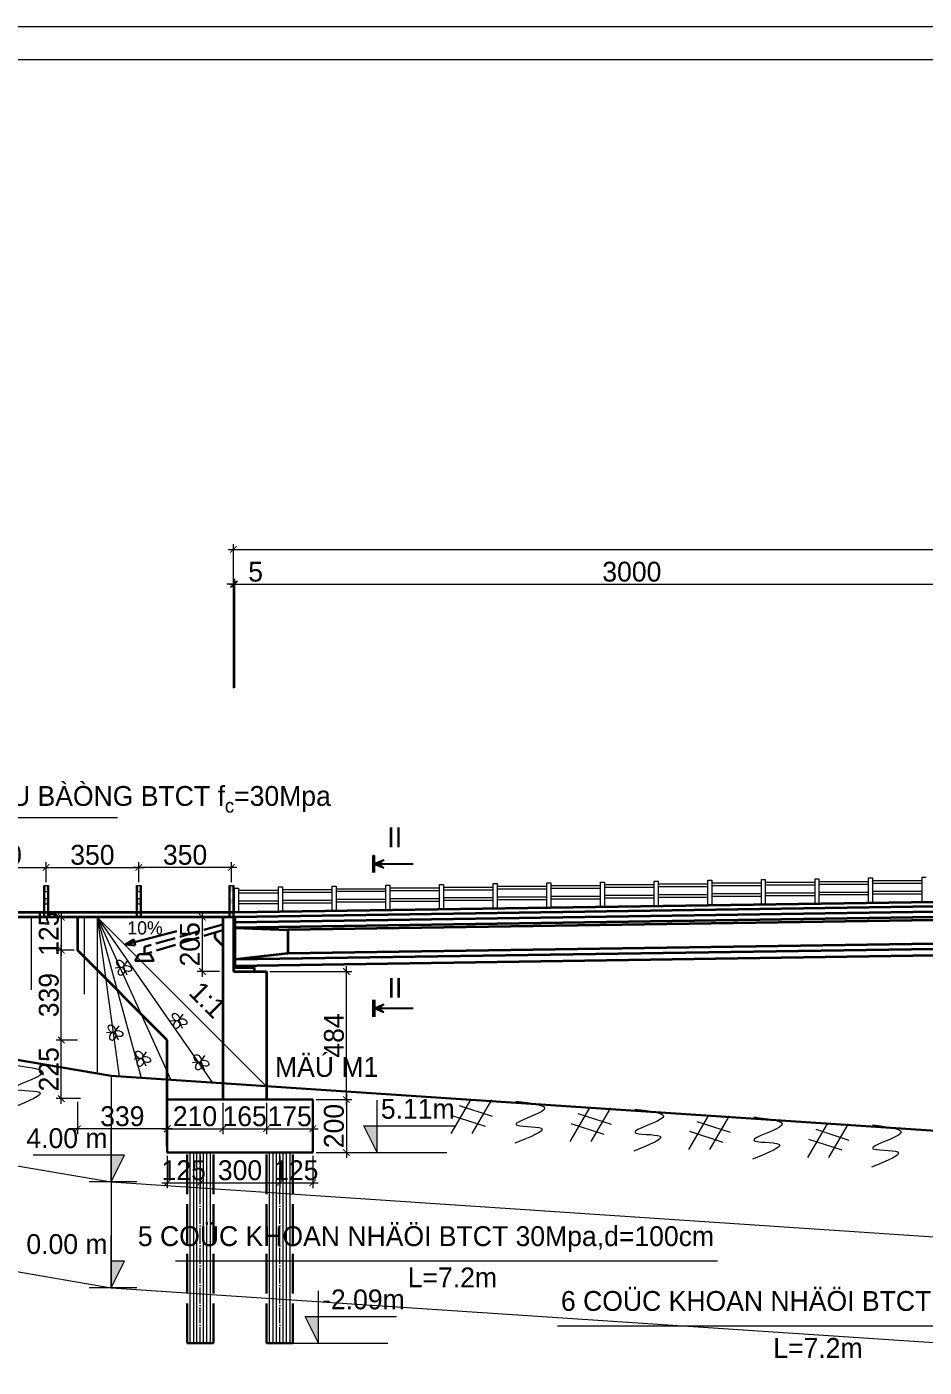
# Model space of a CAD drawing. Header units: millimetres. Extents: x -354608 to 492029, y -885357 to -234285.
# Drawn here: x -295022 to -261127, y -625962 to -575328 of the extents above; entities that cross this region are included whole.
import ezdxf

# ---------------------------------------------------------------- set-up
doc = ezdxf.new("R2010")
doc.units = ezdxf.units.MM
doc.header["$LTSCALE"] = 0.25
doc.header["$MEASUREMENT"] = 0
doc.header["$PDMODE"] = 34
doc.linetypes.add('ACAD_ISO02W100', pattern=[15, 12, -3])
doc.linetypes.add('ACAD_ISO04W100', pattern=[30, 24, -3, 0, -3])
doc.layers.get('0').update_dxf_attribs({"lineweight": 30})
for name, color, linetype, lineweight in [('!coban', 142, 'Continuous', 30), ('!hatch', 7, 'Continuous', 9), ('!manh', 21, 'Continuous', 20), ('!text', 130, 'Continuous', 20), ('1', 7, 'Continuous', 30), ('2', 253, 'Continuous', 15), ('dam', 1, 'Continuous', 35), ('duong 1', 1, 'Continuous', 30), ('duong 3', 3, 'Continuous', 30), ('duongtam', 3, 'ACAD_ISO04W100', 18), ('dut', 2, 'ACAD_ISO02W100', 30), ('kichthuoc', 3, 'Continuous', 20), ('text', 2, 'Continuous', 25)]:
    doc.layers.add(name, color=color, linetype=linetype, lineweight=lineweight)
doc.styles.add('K-THUOC', font='11_3664_VSWICONN.TTF')
doc.styles.get("Standard").update_dxf_attribs({"font": 'VNswitzerlandcondlight.TTF'})
doc.dimstyles.new('CHUAN TL 250', dxfattribs={"dimscale": 250, "dimtxt": 3, "dimasz": 1, "dimexe": 0.8, "dimexo": 0.5, "dimgap": 0.35, "dimtad": 1, "dimdec": 0, "dimlfac": 0.1, "dimzin": 0, "dimdsep": 46, "dimtxsty": 'K-THUOC', "dimblk": 'ARCHTICK', "dimcen": 1, "dimdle": 0.8, "dimclrd": 7, "dimclre": 7, "dimclrt": 256, "dimadec": 0, "dimazin": 0, "dimtfac": 1, "dimtdec": 0, "dimtmove": 0, "dimatfit": 3, "dimfxl": 0, "dimfrac": 2, "dimtolj": 1, "dimtzin": 0, "dimlwd": 15, "dimlwe": 15, "dimarcsym": 0})

# ---------------------------------------------------------------- blocks, each defined once
blk = doc.blocks.new('_ArchTick')
at = {"color": 0, "linetype": 'ByBlock', "const_width": 0.15}
blk.add_lwpolyline([(-0.5, -0.5), (0.5, 0.5)], dxfattribs=at)
blk = doc.blocks.new('*D236')
at = {"layer": '2', "color": 7, "lineweight": 15}
for p, q in [((-282949, -615652), (-282949, -618052)), ((-284094, -615852), (-282749, -615852)), ((-284094, -617852), (-282749, -617852))]:
    blk.add_line(p, q, dxfattribs=at)
at = {"layer": 'Defpoints', "color": 0}
for p in [(-284219, -615852), (-284219, -617852), (-282949, -617852)]:
    blk.add_point(p, dxfattribs=at)
at = {"layer": '2', "color": 7, "lineweight": 15, "xscale": 250, "yscale": 250, "zscale": 250}
for p, rotation in [((-282949, -615852), 90), ((-282949, -617852), 270)]:
    blk.add_blockref('_ArchTick', p, dxfattribs=dict(at, rotation=rotation))
at = {"layer": '2', "insert": (-283419, -616852), "char_height": 750, "attachment_point": 5, "rotation": 90, "style": 'K-THUOC'}
blk.add_mtext('\\A1;200', dxfattribs=at)
blk = doc.blocks.new('*D238')
at = {"layer": '2', "color": 7, "lineweight": 15}
for p, q in [((-289719, -617977), (-289719, -619196)), ((-288469, -617977), (-288469, -619196)), ((-289919, -618996), (-288269, -618996))]:
    blk.add_line(p, q, dxfattribs=at)
at = {"layer": 'Defpoints', "color": 0}
for p in [(-289719, -617852), (-288469, -617852), (-288469, -618996)]:
    blk.add_point(p, dxfattribs=at)
at = {"layer": '2', "color": 7, "lineweight": 15, "xscale": 250, "yscale": 250, "zscale": 250, "rotation": 180}
blk.add_blockref('_ArchTick', (-289719, -618996), dxfattribs=at)
at = {"layer": '2', "color": 7, "lineweight": 15, "xscale": 250, "yscale": 250, "zscale": 250}
blk.add_blockref('_ArchTick', (-288469, -618996), dxfattribs=at)
at = {"layer": '2', "insert": (-289094, -618527), "char_height": 750, "attachment_point": 5, "style": 'K-THUOC'}
blk.add_mtext('\\A1;125', dxfattribs=at)
blk = doc.blocks.new('*D239')
at = {"layer": '2', "color": 7, "lineweight": 15}
for p, q in [((-288469, -617977), (-288469, -619196)), ((-285469, -617977), (-285469, -619196)), ((-288669, -618996), (-285269, -618996))]:
    blk.add_line(p, q, dxfattribs=at)
at = {"layer": 'Defpoints', "color": 0}
for p in [(-288469, -617852), (-285469, -617852), (-285469, -618996)]:
    blk.add_point(p, dxfattribs=at)
at = {"layer": '2', "color": 7, "lineweight": 15, "xscale": 250, "yscale": 250, "zscale": 250, "rotation": 180}
blk.add_blockref('_ArchTick', (-288469, -618996), dxfattribs=at)
at = {"layer": '2', "color": 7, "lineweight": 15, "xscale": 250, "yscale": 250, "zscale": 250}
blk.add_blockref('_ArchTick', (-285469, -618996), dxfattribs=at)
at = {"layer": '2', "insert": (-286969, -618526), "char_height": 750, "attachment_point": 5, "style": 'K-THUOC'}
blk.add_mtext('\\A1;300', dxfattribs=at)
blk = doc.blocks.new('*D237')
at = {"layer": '2', "color": 7, "lineweight": 15}
for p, q in [((-285469, -617977), (-285469, -619196)), ((-284219, -617977), (-284219, -619196)), ((-285669, -618996), (-284019, -618996))]:
    blk.add_line(p, q, dxfattribs=at)
at = {"layer": 'Defpoints', "color": 0}
for p in [(-285469, -617852), (-284219, -617852), (-284219, -618996)]:
    blk.add_point(p, dxfattribs=at)
at = {"layer": '2', "color": 7, "lineweight": 15, "xscale": 250, "yscale": 250, "zscale": 250, "rotation": 180}
blk.add_blockref('_ArchTick', (-285469, -618996), dxfattribs=at)
at = {"layer": '2', "color": 7, "lineweight": 15, "xscale": 250, "yscale": 250, "zscale": 250}
blk.add_blockref('_ArchTick', (-284219, -618996), dxfattribs=at)
at = {"layer": '2', "insert": (-284844, -618527), "char_height": 750, "attachment_point": 5, "style": 'K-THUOC'}
blk.add_mtext('\\A1;125', dxfattribs=at)
blk = doc.blocks.new('*D240')
at = {"layer": '2', "color": 7, "lineweight": 15}
for p, q in [((-285969, -615977), (-285969, -617156)), ((-284219, -615977), (-284219, -617156)), ((-286169, -616956), (-284019, -616956))]:
    blk.add_line(p, q, dxfattribs=at)
at = {"layer": 'Defpoints', "color": 0}
for p in [(-285969, -615852), (-284219, -615852), (-284219, -616956)]:
    blk.add_point(p, dxfattribs=at)
at = {"layer": '2', "color": 7, "lineweight": 15, "xscale": 250, "yscale": 250, "zscale": 250, "rotation": 180}
blk.add_blockref('_ArchTick', (-285969, -616956), dxfattribs=at)
at = {"layer": '2', "color": 7, "lineweight": 15, "xscale": 250, "yscale": 250, "zscale": 250}
blk.add_blockref('_ArchTick', (-284219, -616956), dxfattribs=at)
at = {"layer": '2', "insert": (-285094, -616487), "char_height": 750, "attachment_point": 5, "style": 'K-THUOC'}
blk.add_mtext('\\A1;175', dxfattribs=at)
blk = doc.blocks.new('*D241')
at = {"layer": '2', "color": 7, "lineweight": 15}
for p, q in [((-289719, -615977), (-289719, -617156)), ((-287619, -615977), (-287619, -617156)), ((-289919, -616956), (-287419, -616956))]:
    blk.add_line(p, q, dxfattribs=at)
at = {"layer": 'Defpoints', "color": 0}
for p in [(-289719, -615852), (-287619, -615852), (-287619, -616956)]:
    blk.add_point(p, dxfattribs=at)
at = {"layer": '2', "color": 7, "lineweight": 15, "xscale": 250, "yscale": 250, "zscale": 250, "rotation": 180}
blk.add_blockref('_ArchTick', (-289719, -616956), dxfattribs=at)
at = {"layer": '2', "color": 7, "lineweight": 15, "xscale": 250, "yscale": 250, "zscale": 250}
blk.add_blockref('_ArchTick', (-287619, -616956), dxfattribs=at)
at = {"layer": '2', "insert": (-288669, -616486), "char_height": 750, "attachment_point": 5, "style": 'K-THUOC'}
blk.add_mtext('\\A1;210', dxfattribs=at)
blk = doc.blocks.new('*D242')
at = {"layer": '2', "color": 7, "lineweight": 15}
for p, q in [((-287619, -615977), (-287619, -617156)), ((-285969, -615977), (-285969, -617156)), ((-287819, -616956), (-285769, -616956))]:
    blk.add_line(p, q, dxfattribs=at)
at = {"layer": 'Defpoints', "color": 0}
for p in [(-287619, -615852), (-285969, -615852), (-285969, -616956)]:
    blk.add_point(p, dxfattribs=at)
at = {"layer": '2', "color": 7, "lineweight": 15, "xscale": 250, "yscale": 250, "zscale": 250, "rotation": 180}
blk.add_blockref('_ArchTick', (-287619, -616956), dxfattribs=at)
at = {"layer": '2', "color": 7, "lineweight": 15, "xscale": 250, "yscale": 250, "zscale": 250}
blk.add_blockref('_ArchTick', (-285969, -616956), dxfattribs=at)
at = {"layer": '2', "insert": (-286794, -616486), "char_height": 750, "attachment_point": 5, "style": 'K-THUOC'}
blk.add_mtext('\\A1;165', dxfattribs=at)
blk = doc.blocks.new('*D300')
at = {"layer": '!hatch', "color": 7, "lineweight": 15}
for p, q in [((-297994, -607081), (-294094, -607081)), ((-297794, -607637), (-297794, -606881)), ((-294294, -607637), (-294294, -606881))]:
    blk.add_line(p, q, dxfattribs=at)
at = {"layer": 'Defpoints', "color": 0}
for p in [(-294294, -607081), (-297794, -607762), (-294294, -607762)]:
    blk.add_point(p, dxfattribs=at)
at = {"layer": '!hatch', "color": 7, "lineweight": 15, "xscale": 250, "yscale": 250, "zscale": 250, "rotation": 180}
blk.add_blockref('_ArchTick', (-297794, -607081), dxfattribs=at)
at = {"layer": '!hatch', "color": 7, "lineweight": 15, "xscale": 250, "yscale": 250, "zscale": 250}
blk.add_blockref('_ArchTick', (-294294, -607081), dxfattribs=at)
at = {"layer": '!hatch', "insert": (-296044, -606611), "char_height": 750, "attachment_point": 5, "style": 'K-THUOC'}
blk.add_mtext('\\A1;350', dxfattribs=at)
blk = doc.blocks.new('*D301')
at = {"layer": '!hatch', "color": 7, "lineweight": 15}
for p, q in [((-294494, -607081), (-290594, -607081)), ((-294294, -607637), (-294294, -606881)), ((-290794, -607637), (-290794, -606881))]:
    blk.add_line(p, q, dxfattribs=at)
at = {"layer": 'Defpoints', "color": 0}
for p in [(-290794, -607081), (-294294, -607762), (-290794, -607762)]:
    blk.add_point(p, dxfattribs=at)
at = {"layer": '!hatch', "color": 7, "lineweight": 15, "xscale": 250, "yscale": 250, "zscale": 250, "rotation": 180}
blk.add_blockref('_ArchTick', (-294294, -607081), dxfattribs=at)
at = {"layer": '!hatch', "color": 7, "lineweight": 15, "xscale": 250, "yscale": 250, "zscale": 250}
blk.add_blockref('_ArchTick', (-290794, -607081), dxfattribs=at)
at = {"layer": '!hatch', "insert": (-292544, -606611), "char_height": 750, "attachment_point": 5, "style": 'K-THUOC'}
blk.add_mtext('\\A1;350', dxfattribs=at)
blk = doc.blocks.new('*D296')
at = {"layer": '!hatch', "color": 7, "lineweight": 15}
for p, q in [((-287094, -607081), (-290994, -607081)), ((-290794, -607637), (-290794, -606881)), ((-287294, -607637), (-287294, -606881))]:
    blk.add_line(p, q, dxfattribs=at)
at = {"layer": 'Defpoints', "color": 0}
for p in [(-290794, -607081), (-290794, -607762), (-287294, -607762)]:
    blk.add_point(p, dxfattribs=at)
at = {"layer": '!hatch', "color": 7, "lineweight": 15, "xscale": 250, "yscale": 250, "zscale": 250, "rotation": 180}
blk.add_blockref('_ArchTick', (-290794, -607081), dxfattribs=at)
at = {"layer": '!hatch', "color": 7, "lineweight": 15, "xscale": 250, "yscale": 250, "zscale": 250}
blk.add_blockref('_ArchTick', (-287294, -607081), dxfattribs=at)
at = {"layer": '!hatch', "insert": (-289044, -606611), "char_height": 750, "attachment_point": 5, "style": 'K-THUOC'}
blk.add_mtext('\\A1;350', dxfattribs=at)
blk = doc.blocks.new('*D416')
at = {"layer": '2', "color": 7, "lineweight": 15}
for p, q in [((-285844, -611012), (-282749, -611012)), ((-282949, -616052), (-282949, -610812)), ((-284094, -615852), (-282749, -615852))]:
    blk.add_line(p, q, dxfattribs=at)
at = {"layer": 'Defpoints', "color": 0}
for p in [(-285969, -611012), (-282949, -611012), (-284219, -615852)]:
    blk.add_point(p, dxfattribs=at)
at = {"layer": '2', "color": 7, "lineweight": 15, "xscale": 250, "yscale": 250, "zscale": 250}
for p, rotation in [((-282949, -611012), 90), ((-282949, -615852), 270)]:
    blk.add_blockref('_ArchTick', p, dxfattribs=dict(at, rotation=rotation))
at = {"layer": '2', "insert": (-283419, -613432), "char_height": 750, "attachment_point": 5, "rotation": 90, "style": 'K-THUOC'}
blk.add_mtext('\\A1;484', dxfattribs=at)
blk = doc.blocks.new('*D471')
at = {"layer": '2', "color": 7, "lineweight": 15}
for p, q in [((-287219, -596385), (-287469, -596385)), ((-287219, -600315), (-287219, -596185)), ((-287219, -596385), (-287169, -596385)), ((-287169, -600296), (-287169, -596185)), ((-287169, -596385), (-286090, -596385))]:
    blk.add_line(p, q, dxfattribs=at)
at = {"layer": 'Defpoints', "color": 0}
for p in [(-287169, -596385), (-287219, -600440), (-287169, -600421)]:
    blk.add_point(p, dxfattribs=at)
at = {"layer": '2', "color": 7, "lineweight": 15, "xscale": 250, "yscale": 250, "zscale": 250}
blk.add_blockref('_ArchTick', (-287219, -596385), dxfattribs=at)
at = {"layer": '2', "color": 7, "lineweight": 15, "xscale": 250, "yscale": 250, "zscale": 250, "rotation": 180}
blk.add_blockref('_ArchTick', (-287169, -596385), dxfattribs=at)
at = {"layer": '2', "insert": (-286379, -595915), "char_height": 750, "attachment_point": 5, "style": 'K-THUOC'}
blk.add_mtext('\\A1;5', dxfattribs=at)
blk = doc.blocks.new('*D472')
at = {"layer": '2', "color": 7, "lineweight": 15}
for p, q in [((-287369, -596385), (-256969, -596385)), ((-287169, -600296), (-287169, -596185)), ((-257169, -599941), (-257169, -596185))]:
    blk.add_line(p, q, dxfattribs=at)
at = {"layer": 'Defpoints', "color": 0}
for p in [(-257169, -596385), (-287169, -600421), (-257169, -600066)]:
    blk.add_point(p, dxfattribs=at)
at = {"layer": '2', "color": 7, "lineweight": 15, "xscale": 250, "yscale": 250, "zscale": 250, "rotation": 180}
blk.add_blockref('_ArchTick', (-287169, -596385), dxfattribs=at)
at = {"layer": '2', "color": 7, "lineweight": 15, "xscale": 250, "yscale": 250, "zscale": 250}
blk.add_blockref('_ArchTick', (-257169, -596385), dxfattribs=at)
at = {"layer": '2', "insert": (-272169, -595915), "char_height": 750, "attachment_point": 5, "style": 'K-THUOC'}
blk.add_mtext('\\A1;3000', dxfattribs=at)
blk = doc.blocks.new('*D478')
at = {"layer": '2', "color": 7, "lineweight": 15}
for p, q in [((-287219, -596614), (-287219, -594868)), ((-76819, -597033), (-76819, -594868)), ((-287419, -595068), (-76619, -595068))]:
    blk.add_line(p, q, dxfattribs=at)
at = {"layer": 'Defpoints', "color": 0}
for p in [(-76819, -595068), (-287219, -596739), (-76819, -597158)]:
    blk.add_point(p, dxfattribs=at)
at = {"layer": '2', "color": 7, "lineweight": 15, "xscale": 250, "yscale": 250, "zscale": 250, "rotation": 180}
blk.add_blockref('_ArchTick', (-287219, -595068), dxfattribs=at)
at = {"layer": '2', "color": 7, "lineweight": 15, "xscale": 250, "yscale": 250, "zscale": 250}
blk.add_blockref('_ArchTick', (-76819, -595068), dxfattribs=at)
at = {"layer": '2', "insert": (-182019, -594597), "char_height": 750, "attachment_point": 5, "style": 'K-THUOC'}
blk.add_mtext('\\A1;21040', dxfattribs=at)
blk = doc.blocks.new('*D730')
at = {"layer": '!hatch', "color": 7, "lineweight": 15}
for p, q in [((-293234, -608962), (-293919, -608962)), ((-293719, -608762), (-293719, -610412)), ((-293234, -610212), (-293919, -610212))]:
    blk.add_line(p, q, dxfattribs=at)
at = {"layer": 'Defpoints', "color": 0}
for p in [(-293109, -608962), (-293719, -610212), (-293109, -610212)]:
    blk.add_point(p, dxfattribs=at)
at = {"layer": '!hatch', "color": 7, "lineweight": 15, "xscale": 250, "yscale": 250, "zscale": 250}
for p, rotation in [((-293719, -608962), 90), ((-293719, -610212), 270)]:
    blk.add_blockref('_ArchTick', p, dxfattribs=dict(at, rotation=rotation))
at = {"layer": '!hatch', "insert": (-294189, -609587), "char_height": 750, "attachment_point": 5, "rotation": 90, "style": 'K-THUOC'}
blk.add_mtext('\\A1;125', dxfattribs=at)
blk = doc.blocks.new('*D731')
at = {"layer": '!hatch', "color": 7, "lineweight": 15}
for p, q in [((-293719, -613802), (-293719, -610012)), ((-293234, -610212), (-293919, -610212)), ((-293113, -613602), (-293919, -613602))]:
    blk.add_line(p, q, dxfattribs=at)
at = {"layer": 'Defpoints', "color": 0}
for p in [(-293719, -610212), (-293109, -610212), (-292988, -613602)]:
    blk.add_point(p, dxfattribs=at)
at = {"layer": '!hatch', "color": 7, "lineweight": 15, "xscale": 250, "yscale": 250, "zscale": 250}
for p, rotation in [((-293719, -610212), 90), ((-293719, -613602), 270)]:
    blk.add_blockref('_ArchTick', p, dxfattribs=dict(at, rotation=rotation))
at = {"layer": '!hatch', "insert": (-294189, -611907), "char_height": 750, "attachment_point": 5, "rotation": 90, "style": 'K-THUOC'}
blk.add_mtext('\\A1;339', dxfattribs=at)
blk = doc.blocks.new('*D732')
at = {"layer": '!hatch', "color": 7, "lineweight": 15}
for p, q in [((-293113, -613602), (-293919, -613602)), ((-293719, -616018), (-293719, -613402)), ((-292995, -615818), (-293919, -615818))]:
    blk.add_line(p, q, dxfattribs=at)
at = {"layer": 'Defpoints', "color": 0}
for p in [(-293719, -613602), (-292988, -613602), (-292870, -615818)]:
    blk.add_point(p, dxfattribs=at)
at = {"layer": '!hatch', "color": 7, "lineweight": 15, "xscale": 250, "yscale": 250, "zscale": 250}
for p, rotation in [((-293719, -613602), 90), ((-293719, -615818), 270)]:
    blk.add_blockref('_ArchTick', p, dxfattribs=dict(at, rotation=rotation))
at = {"layer": '!hatch', "insert": (-294189, -614710), "char_height": 750, "attachment_point": 5, "rotation": 90, "style": 'K-THUOC'}
blk.add_mtext('\\A1;225', dxfattribs=at)
blk = doc.blocks.new('*D733')
at = {"layer": '!hatch', "color": 7, "lineweight": 15}
for p, q in [((-289719, -613727), (-289719, -617156)), ((-293109, -615943), (-293109, -617156)), ((-289519, -616956), (-293309, -616956))]:
    blk.add_line(p, q, dxfattribs=at)
at = {"layer": 'Defpoints', "color": 0}
for p in [(-289719, -613602), (-293109, -615818), (-293109, -616956)]:
    blk.add_point(p, dxfattribs=at)
at = {"layer": '!hatch', "color": 7, "lineweight": 15, "xscale": 250, "yscale": 250, "zscale": 250, "rotation": 180}
blk.add_blockref('_ArchTick', (-293109, -616956), dxfattribs=at)
at = {"layer": '!hatch', "color": 7, "lineweight": 15, "xscale": 250, "yscale": 250, "zscale": 250}
blk.add_blockref('_ArchTick', (-289719, -616956), dxfattribs=at)
at = {"layer": '!hatch', "insert": (-291414, -616486), "char_height": 750, "attachment_point": 5, "style": 'K-THUOC'}
blk.add_mtext('\\A1;339', dxfattribs=at)
blk = doc.blocks.new('dattn')
at = {"layer": 'duong 3', "lineweight": 13}
for p, q in [((0, 0), (-745, -1272)), ((793, 0), (48, -1272)), ((-434, -212), (820, -618)), ((-705, -585), (549, -991))]:
    blk.add_line(p, q, dxfattribs=at)
blk.add_spline([(1715, -44), (2779, -359), (1715, -930), (2661, -1067), (1675, -1638)], degree=3, dxfattribs=at)
blk = doc.blocks.new('*D768')
at = {"layer": '2', "color": 7, "lineweight": 15}
for p, q in [((-287744, -608962), (-288588, -608962)), ((-288388, -611212), (-288388, -608762)), ((-287744, -611012), (-288588, -611012))]:
    blk.add_line(p, q, dxfattribs=at)
at = {"layer": 'Defpoints', "color": 0}
for p in [(-288388, -608962), (-287619, -608962), (-287619, -611012)]:
    blk.add_point(p, dxfattribs=at)
at = {"layer": '2', "color": 7, "lineweight": 15, "xscale": 250, "yscale": 250, "zscale": 250}
for p, rotation in [((-288388, -608962), 90), ((-288388, -611012), 270)]:
    blk.add_blockref('_ArchTick', p, dxfattribs=dict(at, rotation=rotation))
at = {"layer": '2', "insert": (-288859, -609987), "char_height": 750, "attachment_point": 5, "rotation": 90, "style": 'K-THUOC'}
blk.add_mtext('\\A1;205', dxfattribs=at)

msp = doc.modelspace()

# ---------------------------------------------------------------- hatches: boundary and pattern name
at = {"layer": '!hatch'}
h = msp.add_hatch(color=256, dxfattribs=at)
h.paths.add_polyline_path([(-294218.6, -607761.7), (-294368.6, -607761.7), (-294368.6, -607993.5), (-294218.6, -607993.5)])
h.paths.add_polyline_path([(-294218.6, -608261.8), (-294368.6, -608261.8), (-294368.6, -608452), (-294218.6, -608452)])
h = msp.add_hatch(color=256, dxfattribs=at)
h.paths.add_polyline_path([(-290718.6, -607761.7), (-290868.6, -607761.7), (-290868.6, -607993.5), (-290718.6, -607993.5)])
h.paths.add_polyline_path([(-290718.6, -608261.8), (-290868.6, -608261.8), (-290868.6, -608452), (-290718.6, -608452)])
h = msp.add_hatch(color=256, dxfattribs=at)
h.paths.add_polyline_path([(-287218.6, -607761.7), (-287368.6, -607761.7), (-287368.6, -607993.5), (-287218.6, -607993.5)])
h.paths.add_polyline_path([(-287218.6, -608261.8), (-287368.6, -608261.8), (-287368.6, -608452), (-287218.6, -608452)])
at = {"layer": 'kichthuoc', "lineweight": 13}
for points in [[(-281790, -616845), (-282291.7, -616845), (-281790, -617852.5)], [(-291830.6, -617954.2), (-291328.9, -617954.2), (-291830.6, -618961.7)], [(-291830.6, -621954.2), (-291328.9, -621954.2), (-291830.6, -622961.7)], [(-284009.5, -624045), (-284511.3, -624045), (-284009.5, -625052.5)]]:
    msp.add_hatch(color=256, dxfattribs=at).paths.add_polyline_path(points)
at = {"layer": 'text', "lineweight": 13}
for points in [[(-281897.5, -606627.2), (-281945.6, -606627.2), (-281945.6, -607268.8), (-281897.5, -607268.8)], [(-281894.8, -612081.6), (-281942.9, -612081.6), (-281942.9, -612723.3), (-281894.8, -612723.3)]]:
    msp.add_hatch(color=256, dxfattribs=at).paths.add_polyline_path(points)
h = msp.add_hatch(color=256, dxfattribs=at)
h.paths.add_polyline_path([(-281738.4, -606948), (-281536.1, -606799.7), (-281897.5, -606948)])
h.paths.add_polyline_path([(-281536.1, -607096.3), (-281738.4, -606948), (-281897.5, -606948)])
h = msp.add_hatch(color=256, dxfattribs=at)
h.paths.add_polyline_path([(-281735.7, -612402.5), (-281533.4, -612254.1), (-281894.8, -612402.5)])
h.paths.add_polyline_path([(-281533.4, -612550.8), (-281735.7, -612402.5), (-281894.8, -612402.5)])

# ---------------------------------------------------------------- linework, layer by layer
at = {"layer": '!coban'}
for p, q in [((-289354.2, -609493.6), (-291300.3, -609999.1)), ((-291300.3, -609999.1), (-290983.4, -609809)), ((-291300.3, -609999.1), (-290932.1, -610030.2)), ((-290983.4, -609809), (-290932.1, -610030.2))]:
    msp.add_line(p, q, dxfattribs=at)
at = {"layer": '!manh'}
for p, q in [((-306702.9, -605198.2), (-291601.5, -605198.2)), ((-268932.6, -621953.6), (-289402.4, -621953.6)), ((-274977.5, -624401.8), (-254507.7, -624401.8))]:
    msp.add_line(p, q, dxfattribs=at)
at = {"layer": '!text', "color": 2}
msp.add_line((-285968.6, -615352.5), (-292359.4, -608961.7), dxfattribs=at)
at = {"layer": '!text'}
for p, q in [((-326830.6, -612961.7), (-291830.6, -618961.7)), ((-291830.6, -614961.7), (-291830.6, -618961.7)), ((-326830.6, -616961.7), (-291830.6, -622961.7)), ((-291830.6, -618961.7), (-246830.6, -621961.7)), ((-291830.6, -618961.7), (-291830.6, -622961.7)), ((-291830.6, -622961.7), (-246830.6, -625961.7))]:
    msp.add_line(p, q, dxfattribs=at)
at = {"layer": '1'}
for p, q in [((-294368.6, -607761.7), (-294368.6, -608961.7)), ((-294218.6, -608961.7), (-294218.6, -607761.7)), ((-290868.6, -607761.7), (-290868.6, -608961.7)), ((-290868.6, -607761.7), (-290868.6, -608961.7)), ((-290718.6, -608961.7), (-290718.6, -607761.7)), ((-290718.6, -608961.7), (-290718.6, -607761.7)), ((-287368.6, -607761.7), (-287368.6, -608961.7)), ((-287368.6, -607761.7), (-287368.6, -608961.7)), ((-287218.6, -608961.7), (-287218.6, -607761.7)), ((-287218.6, -608961.7), (-287218.6, -607761.7))]:
    msp.add_line(p, q, dxfattribs=at)
at = {"layer": '2', "color": 3, "lineweight": 5}
for p, q in [((78222.9, -575328.1), (-354608.2, -575328.1)), ((76972.9, -576578.1), (-348358.2, -576578.1))]:
    msp.add_line(p, q, dxfattribs=at)
at = {"layer": '2', "color": 6}
for p, q in [((-294368.6, -607761.7), (-294218.6, -607761.7)), ((-294368.6, -607993.5), (-294218.6, -607993.5)), ((-290868.6, -607761.7), (-290718.6, -607761.7)), ((-290868.6, -607993.5), (-290718.6, -607993.5)), ((-287368.6, -607761.7), (-287218.6, -607761.7)), ((-294368.6, -608261.8), (-294218.6, -608261.8)), ((-294368.6, -608452), (-294218.6, -608452)), ((-290868.6, -608261.8), (-290718.6, -608261.8)), ((-290868.6, -608452), (-290718.6, -608452))]:
    msp.add_line(p, q, dxfattribs=at)
at = {"layer": '2'}
for p, q in [((-294849, -611703), (-294849, -608961.7)), ((-292859.4, -608961.7), (-292859.4, -611873.5)), ((-292359.4, -608961.7), (-289579.5, -615111.8)), ((-292359.4, -608961.7), (-291529.1, -614981.8)), ((-292359.4, -608961.7), (-290706, -615036.7)), ((-292359.4, -608961.7), (-288013.3, -615216.2)), ((-292359.4, -608961.7), (-292359.4, -614871)), ((-291384.7, -610853.1), (-291215.3, -610614.3)), ((-291384.7, -610853.1), (-291688.9, -610884)), ((-291384.7, -610853.1), (-291248.2, -611141.1)), ((-289287.3, -612863.5), (-289117.8, -612624.7)), ((-291707.5, -613306.1), (-291538, -613067.3)), ((-289287.3, -612863.5), (-289591.5, -612894.4)), ((-289287.3, -612863.5), (-289150.8, -613151.5)), ((-291707.5, -613306.1), (-292011.7, -613337)), ((-291707.5, -613306.1), (-291571, -613594.1)), ((-290667.5, -614292.6), (-290498, -614053.7)), ((-290667.5, -614292.6), (-290971.7, -614323.4)), ((-290667.5, -614292.6), (-290531, -614580.6)), ((-288461, -614429.5), (-288765.2, -614460.3)), ((-288461, -614429.5), (-288291.5, -614190.6)), ((-288461, -614429.5), (-288324.5, -614717.5))]:
    msp.add_line(p, q, dxfattribs=at)
at = {"layer": '2', "lineweight": 9}
for p, q in [((-288857.6, -625052.5), (-288857.6, -617852.5)), ((-288718.4, -625052.5), (-288718.4, -617852.5)), ((-288595.1, -625052.5), (-288595.1, -617852.5)), ((-288342.1, -625052.5), (-288342.1, -617852.5)), ((-288218.8, -625052.5), (-288218.8, -617852.5)), ((-288079.6, -625052.5), (-288079.6, -617852.5)), ((-285857.6, -625052.5), (-285857.6, -617852.5)), ((-285718.4, -625052.5), (-285718.4, -617852.5)), ((-285595.1, -625052.5), (-285595.1, -617852.5)), ((-285342.1, -625052.5), (-285342.1, -617852.5)), ((-285218.8, -625052.5), (-285218.8, -617852.5)), ((-285079.6, -625052.5), (-285079.6, -617852.5))]:
    msp.add_line(p, q, dxfattribs=at)
at = {"layer": '2'}
for centre, major_axis in [((-291489.4, -610725.4), (-104.8, 127.5)), ((-291448.7, -611005.3), (-63.7, -152.3)), ((-291226.8, -610900.7), (-156.5, 52.4)), ((-289391.9, -612735.8), (-104.8, 127.5)), ((-291812.1, -613178.4), (-104.8, 127.5)), ((-289351.2, -613015.7), (-63.7, -152.3)), ((-289129.3, -612911.1), (-156.5, 52.4)), ((-291771.5, -613458.3), (-63.7, -152.3)), ((-291549.6, -613353.8), (-156.5, 52.4)), ((-290772.1, -614164.9), (-104.8, 127.5)), ((-288565.6, -614301.8), (-104.8, 127.5)), ((-290731.5, -614444.8), (-63.7, -152.3)), ((-290509.6, -614340.2), (-156.5, 52.4)), ((-288525, -614581.7), (-63.7, -152.3)), ((-288303.1, -614477.1), (-156.5, 52.4))]:
    msp.add_ellipse(centre, major_axis=major_axis, ratio=0.6558151, start_param=-3.141592653589793, end_param=3.141592653589793, dxfattribs=at)
at = {"layer": 'dam', "ltscale": 800}
for p, q in [((-257171.2, -608340.7), (-287171.2, -608791.7)), ((-257168.6, -608510.7), (-287168.6, -608961.7)), ((-287168.6, -608791.7), (-326830.6, -608791.7)), ((-287168.6, -608961.7), (-326830.6, -608961.7)), ((-293109.4, -608961.7), (-293109.4, -610211.7)), ((-287618.6, -608961.7), (-287618.6, -615852.5)), ((-287218.6, -608961.7), (-287218.6, -611011.7)), ((-257168.6, -608710.5), (-287168.6, -609161.5)), ((-257168.6, -608910.5), (-287168.6, -609361.5)), ((-287168.6, -608961.7), (-287168.6, -610811.7)), ((-259168.6, -609050.6), (-285168.6, -609441.5)), ((-287168.6, -609361.5), (-285168.6, -609441.5)), ((-285168.6, -609441.5), (-285168.6, -610331.6)), ((-257168.6, -610110.7), (-287168.6, -610561.7)), ((-259168.6, -609940.7), (-285168.6, -610331.6)), ((-289718.6, -613602.5), (-293109.4, -610211.7)), ((-285168.6, -610331.6), (-287168.6, -610561.7)), ((-257168.6, -610360.7), (-287168.6, -610811.7)), ((-287218.6, -610861.7), (-286418.6, -610861.7)), ((-287218.6, -611011.7), (-285968.6, -611011.7)), ((-286418.6, -611011.7), (-286418.6, -610861.7)), ((-285968.6, -611011.7), (-285968.6, -615852.5)), ((-289718.6, -617607.9), (-289718.6, -613602.5))]:
    msp.add_line(p, q, dxfattribs=at)
at = {"layer": 'dam'}
for p, q in [((-287918.6, -609536.8), (-287918.6, -609748.3)), ((-287918.6, -609748.3), (-287618.6, -610048.3))]:
    msp.add_line(p, q, dxfattribs=at)
at = {"layer": 'duong 1'}
for p, q in [((-291830.6, -614961.7), (-326830.6, -608961.7)), ((-246830.6, -617961.7), (-291830.6, -614961.7))]:
    msp.add_line(p, q, dxfattribs=at)
at = {"layer": 'duong 3'}
for p, q in [((-289718.6, -615818.2), (-289718.6, -617818.2)), ((-289718.6, -615852.5), (-284218.6, -615852.5)), ((-289718.6, -615852.5), (-289718.6, -617852.5)), ((-284218.6, -615852.5), (-284218.6, -617852.5)), ((-289718.6, -617852.5), (-284218.6, -617852.5))]:
    msp.add_line(p, q, dxfattribs=at)
at = {"layer": 'duongtam', "ltscale": 100}
for p, q in [((-288468.6, -625052.5), (-288468.6, -617852.5)), ((-285468.6, -625052.5), (-285468.6, -617852.5))]:
    msp.add_line(p, q, dxfattribs=at)
at = {"layer": 'dut', "ltscale": 250}
for p, q in [((-287618.6, -609238), (-290576.7, -610083.2)), ((-287618.6, -609448.3), (-290576.7, -610364)), ((-290576.7, -610083.2), (-290576.7, -610364)), ((-290932.9, -610612.9), (-290787.7, -610364.2)), ((-290577.1, -610612.9), (-290932.9, -610612.9)), ((-290577.1, -610364.2), (-290787.7, -610364.2)), ((-290577.1, -610364.2), (-290366.6, -610364.2)), ((-290577.1, -610612.9), (-290221.4, -610612.9)), ((-290221.4, -610612.9), (-290366.6, -610364.2))]:
    msp.add_line(p, q, dxfattribs=at)
at = {"layer": 'dut', "ltscale": 500}
for p, q in [((-288968.6, -625052.5), (-288968.6, -617852.5)), ((-287968.6, -625052.5), (-287968.6, -617852.5)), ((-285968.6, -625052.5), (-285968.6, -617852.5)), ((-284968.6, -625052.5), (-284968.6, -617852.5)), ((-288968.6, -625052.5), (-287968.6, -625052.5)), ((-285968.6, -625052.5), (-284968.6, -625052.5))]:
    msp.add_line(p, q, dxfattribs=at)
at = {"layer": 'kichthuoc'}
for p, q in [((-271330, -607603), (-271180, -607603)), ((-271330, -608553.6), (-271330, -607603)), ((-271180, -607603), (-271180, -608551.3)), ((-269303.4, -607567.2), (-269153.4, -607567.2)), ((-269303.4, -608523.1), (-269303.4, -607567.2)), ((-269153.4, -607567.2), (-269153.4, -608520.8)), ((-267276.9, -607542.1), (-267126.9, -607542.1)), ((-267276.9, -608492.6), (-267276.9, -607542.1)), ((-267126.9, -607542.1), (-267126.9, -608490.4)), ((-265250.7, -607511.6), (-265100.7, -607511.6)), ((-265250.7, -608462.2), (-265250.7, -607511.6)), ((-265100.7, -607511.6), (-265100.7, -608459.9)), ((-263227.8, -607481.2), (-263077.8, -607481.2)), ((-263227.8, -608431.8), (-263227.8, -607481.2)), ((-263077.8, -607481.2), (-263077.8, -608429.5)), ((-263077.8, -607581.2), (-261201.2, -607581.2)), ((-261202, -607450.8), (-261052, -607450.8)), ((-261202, -608401.3), (-261202, -607450.8)), ((-287172.4, -607869.4), (-287022.4, -607869.4)), ((-287172.4, -608789.5), (-287172.4, -607869.4)), ((-287022.4, -607869.4), (-287022.4, -608789.5)), ((-287022.4, -607946.7), (-285515.3, -607946.7)), ((-287022.4, -608046.7), (-285515.3, -608046.7)), ((-285516.5, -607816.3), (-285366.5, -607816.3)), ((-285516.5, -608766.8), (-285516.5, -607816.3)), ((-285366.5, -607816.3), (-285366.5, -608764.6)), ((-285366.5, -607916.3), (-283489.9, -607916.3)), ((-285366.5, -608016.3), (-283489.9, -608016.3)), ((-283489.5, -607785.8), (-283339.5, -607785.8)), ((-283489.5, -608736.4), (-283489.5, -607785.8)), ((-283339.5, -607785.8), (-283339.5, -608734.1)), ((-283339.5, -607885.8), (-281462.9, -607885.8)), ((-283339.5, -607985.8), (-281462.9, -607985.8)), ((-281462.9, -607755.3), (-281312.9, -607755.3)), ((-281462.9, -608705.9), (-281462.9, -607755.3)), ((-281312.9, -607755.3), (-281312.9, -608703.6)), ((-281312.9, -607855.3), (-279436.3, -607855.3)), ((-281312.9, -607955.3), (-279436.3, -607955.3)), ((-279436.5, -607724.9), (-279286.5, -607724.9)), ((-279436.5, -608675.4), (-279436.5, -607724.9)), ((-279286.5, -607724.9), (-279286.5, -608673.2)), ((-279286.5, -607824.9), (-277409.9, -607824.9)), ((-279286.5, -607924.9), (-277409.9, -607924.9)), ((-277410, -607694.4), (-277260, -607694.4)), ((-277410, -608645), (-277410, -607694.4)), ((-277260, -607694.4), (-277260, -608642.7)), ((-277260, -607794.4), (-275383.4, -607794.4)), ((-277260, -607894.4), (-275383.4, -607894.4)), ((-275382.9, -607663.9), (-275232.9, -607663.9)), ((-275382.9, -608614.5), (-275382.9, -607663.9)), ((-275232.9, -607663.9), (-275232.9, -608612.2)), ((-275232.9, -607763.9), (-273356.2, -607763.9)), ((-275232.9, -607863.9), (-273356.2, -607863.9)), ((-273356.1, -607633.5), (-273206.1, -607633.5)), ((-273356.1, -608584), (-273356.1, -607633.5)), ((-273206.1, -607633.5), (-273206.1, -608581.8)), ((-273206.1, -607733.5), (-271329.5, -607733.5)), ((-273206.1, -607833.5), (-271329.5, -607833.5)), ((-271180, -607703), (-269303.4, -607703)), ((-271180, -607803), (-269303.4, -607803)), ((-271180, -608103), (-269303.4, -608103)), ((-269153.4, -607667.2), (-267276.7, -607667.2)), ((-269153.4, -607767.2), (-267276.7, -607767.2)), ((-269153.4, -608067.2), (-267276.7, -608067.2)), ((-267126.9, -607642.1), (-265250.3, -607642.1)), ((-267126.9, -607742.1), (-265250.3, -607742.1)), ((-267126.9, -608042.1), (-265250.3, -608042.1)), ((-265100.7, -607611.6), (-263224, -607611.6)), ((-265100.7, -607711.6), (-263224, -607711.6)), ((-265100.7, -608011.6), (-263224, -608011.6)), ((-263077.8, -607681.2), (-261201.2, -607681.2)), ((-263077.8, -607981.2), (-261201.2, -607981.2)), ((-263077.8, -608081.2), (-261201.2, -608081.2)), ((-287022.4, -608346.7), (-285515.3, -608346.7)), ((-287022.4, -608446.7), (-285515.3, -608446.7)), ((-285366.5, -608316.3), (-283489.9, -608316.3)), ((-285366.5, -608416.3), (-283489.9, -608416.3)), ((-283339.5, -608285.8), (-281462.9, -608285.8)), ((-283339.5, -608385.8), (-281462.9, -608385.8)), ((-281312.9, -608255.3), (-279436.3, -608255.3)), ((-281312.9, -608355.3), (-279436.3, -608355.3)), ((-279286.5, -608224.9), (-277409.9, -608224.9)), ((-279286.5, -608324.9), (-277409.9, -608324.9)), ((-277260, -608194.4), (-275383.4, -608194.4)), ((-277260, -608294.4), (-275383.4, -608294.4)), ((-275232.9, -608163.9), (-273356.2, -608163.9)), ((-275232.9, -608263.9), (-273356.2, -608263.9)), ((-273206.1, -608133.5), (-271329.5, -608133.5)), ((-273206.1, -608233.5), (-271329.5, -608233.5)), ((-271180, -608203), (-269303.4, -608203)), ((-269153.4, -608167.2), (-267276.7, -608167.2)), ((-267126.9, -608142.1), (-265250.3, -608142.1)), ((-265100.7, -608111.6), (-263224, -608111.6)), ((-281790, -617852.5), (-281790, -615878.1)), ((-291830.6, -618961.7), (-291830.6, -616987.3)), ((-281790, -617852.5), (-282291.7, -616845)), ((-282291.7, -616845), (-281790, -616845)), ((-281790, -616845), (-278832.8, -616845)), ((-291830.6, -617954.2), (-294787.8, -617954.2)), ((-291830.6, -618961.7), (-291328.9, -617954.2)), ((-291328.9, -617954.2), (-291830.6, -617954.2)), ((-282749, -617852.5), (-279160.7, -617852.5)), ((-290871.5, -618961.7), (-292665.7, -618961.7)), ((-291830.6, -622961.7), (-291830.6, -620987.3)), ((-291830.6, -622961.7), (-291328.9, -621954.2)), ((-291328.9, -621954.2), (-291830.6, -621954.2)), ((-290871.5, -622961.7), (-292665.7, -622961.7)), ((-284009.5, -625052.5), (-284009.5, -623078.1)), ((-284009.5, -625052.5), (-284511.3, -624045)), ((-284511.3, -624045), (-284009.5, -624045)), ((-284009.5, -624045), (-281052.3, -624045)), ((-284968.6, -625052.5), (-281380.2, -625052.5))]:
    msp.add_line(p, q, dxfattribs=at)
at = {"layer": 'text'}
for p, q in [((-281945.6, -607268.8), (-281945.6, -606627.2)), ((-281945.6, -606627.2), (-281897.5, -606627.2)), ((-281897.5, -606627.2), (-281897.5, -607268.8)), ((-281897.5, -606948), (-281536.1, -606799.7)), ((-281897.5, -606948), (-280428.4, -606948)), ((-281897.5, -606948), (-281536.1, -607096.3)), ((-281536.1, -606799.7), (-281738.4, -606948)), ((-281536.1, -607096.3), (-281738.4, -606948)), ((-281942.9, -612723.3), (-281942.9, -612081.6)), ((-281894.8, -612081.6), (-281894.8, -612723.3)), ((-281894.8, -612402.5), (-281533.4, -612254.1)), ((-281894.8, -612402.5), (-280425.7, -612402.5)), ((-281894.8, -612402.5), (-281533.4, -612550.8)), ((-281533.4, -612254.1), (-281735.7, -612402.5)), ((-281533.4, -612550.8), (-281735.7, -612402.5))]:
    msp.add_line(p, q, dxfattribs=at)

# ---------------------------------------------------------------- block references
at = {"layer": '!text', "color": 2}
for p in [(-297217.5, -614510.8), (-278260.8, -615866.3), (-273770.8, -616165.7), (-269280.8, -616465), (-264790.7, -616764.3)]:
    msp.add_blockref('dattn', p, dxfattribs=at)

# ---------------------------------------------------------------- texts
at = {"layer": 'duong 3', "width": 50000}
for s, insert, char_height, attachment_point in [('\\A1;{\\H0.8333x;COÜC DÁÙN VAÌO CÁÖU BÀÒNG BTCT f\\H0.7x;\\S^ c;\\H1.4286x;=30Mpa}', (-306820.4, -604008), 900, 1), ('II', (-281404.1, -605574.4), 750, 1), ('10%', (-289887.5, -609116.2), 500, 3), ('II', (-281392.7, -611257), 750, 1), ('MÄÚ M1', (-285647.4, -614245.4), 750, 1), ('5.11m', (-281648.7, -615825.3), 750, 1), ('4.00 m', (-291971.9, -616934.5), 750, 3), ('5 COÜC KHOAN NHÄÖI BTCT 30Mpa,d=100cm', (-269062.9, -620636.1), 750, 3), ('0.00 m', (-291971.9, -620934.5), 750, 3), ('\\A1;L=7.2m', (-277261, -622195), 750, 3), ('-2.09m', (-283868.3, -623025.3), 750, 1), ('6 COÜC KHOAN NHÄÖI BTCT 30Mpa,d=100cm', (-274847.2, -623084.2), 750, 1), ('\\A1;L=7.2m', (-266826.2, -624859.3), 750, 1)]:
    msp.add_mtext(s, dxfattribs=dict(at, insert=insert, char_height=char_height, attachment_point=attachment_point))
at = {"layer": 'duong 3', "insert": (-288416.6, -611322.9), "char_height": 750, "width": 50000, "attachment_point": 1, "rotation": 315.00167}
msp.add_mtext('1:1', dxfattribs=at)

# ---------------------------------------------------------------- dimensions: what is measured, and where the dimension line sits
at = {"layer": '!hatch'}
dim = msp.add_linear_dim(base=(-294293.6, -607081), p1=(-297793.6, -607761.7), p2=(-294293.6, -607761.7), dimstyle='CHUAN TL 250', dxfattribs=at)
dim.commit()
dim.dimension.update_dxf_attribs({"geometry": '*D300', "text_midpoint": (-296043.6, -606610.7)})
for base, p1, p2, picture, middle in [((-290793.6, -607081), (-294293.6, -607761.7), (-290793.6, -607761.7), '*D301', (-292543.6, -606610.7)), ((-290793.6, -607081), (-287293.6, -607761.7), (-290793.6, -607761.7), '*D296', (-289043.6, -606610.7)), ((-293109.4, -616956.3), (-289718.6, -613602.5), (-293109.4, -615818.2), '*D733', (-291414, -616486))]:
    dim = msp.add_linear_dim(base=base, p1=p1, p2=p2, dimstyle='CHUAN TL 250', override={"dimtmove": 1}, dxfattribs=at)
    dim.commit()
    dim.dimension.update_dxf_attribs({"geometry": picture, "text_midpoint": middle})
dim = msp.add_linear_dim(base=(-293719, -610211.7), p1=(-293109.4, -608961.7), p2=(-293109.4, -610211.7), angle=90, dimstyle='CHUAN TL 250', override={"dimtmove": 1}, dxfattribs=at)
dim.commit()
dim.dimension.update_dxf_attribs({"geometry": '*D730', "text_midpoint": (-293719, -609586.7), "dimtype": 160})
dim = msp.add_linear_dim(base=(-293719, -610211.7), p1=(-292987.6, -613602.5), p2=(-293109.4, -610211.7), angle=90, dimstyle='CHUAN TL 250', override={"dimtmove": 1}, dxfattribs=at)
dim.commit()
dim.dimension.update_dxf_attribs({"geometry": '*D731', "text_midpoint": (-294189.3, -611907.1)})
dim = msp.add_linear_dim(base=(-293719, -613602.5), p1=(-292869.6, -615818.2), p2=(-292987.6, -613602.5), angle=90, text='225', dimstyle='CHUAN TL 250', override={"dimtmove": 1}, dxfattribs=at)
dim.commit()
dim.dimension.update_dxf_attribs({"geometry": '*D732', "text_midpoint": (-294188.5, -614710.3)})
at = {"layer": '2'}
for base, p1, p2, picture, middle in [((-76818.6, -595067.6), (-287218.6, -596738.8), (-76818.6, -597158.3), '*D478', (-182018.6, -594597.4)), ((-287168.6, -596384.9), (-287218.6, -600439.9), (-287168.6, -600420.9), '*D471', (-286379.5, -595915.4)), ((-257168.6, -596384.9), (-287168.6, -600420.9), (-257168.6, -600066.3), '*D472', (-272168.6, -595914.6)), ((-287618.6, -616956.3), (-289718.6, -615852.5), (-287618.6, -615852.5), '*D241', (-288668.6, -616486)), ((-284218.6, -616956.3), (-285968.6, -615852.5), (-284218.6, -615852.5), '*D240', (-285093.6, -616486.7)), ((-285468.6, -618996.2), (-288468.6, -617852.5), (-285468.6, -617852.5), '*D239', (-286968.6, -618525.9))]:
    dim = msp.add_linear_dim(base=base, p1=p1, p2=p2, dimstyle='CHUAN TL 250', dxfattribs=at)
    dim.commit()
    dim.dimension.update_dxf_attribs({"geometry": picture, "text_midpoint": middle})
for base, p1, p2, picture, middle in [((-288388.4, -608961.7), (-287618.6, -611011.7), (-287618.6, -608961.7), '*D768', (-288858.6, -609986.7)), ((-282949, -611011.7), (-284218.6, -615852.5), (-285968.6, -611011.7), '*D416', (-283418.6, -613432.1)), ((-282949, -617852.5), (-284218.6, -615852.5), (-284218.6, -617852.5), '*D236', (-283419.3, -616852.5))]:
    dim = msp.add_linear_dim(base=base, p1=p1, p2=p2, angle=90, dimstyle='CHUAN TL 250', dxfattribs=at)
    dim.commit()
    dim.dimension.update_dxf_attribs({"geometry": picture, "text_midpoint": middle})
for base, p1, p2, picture, middle in [((-285968.6, -616956.3), (-287618.6, -615852.5), (-285968.6, -615852.5), '*D242', (-286793.6, -616956.3)), ((-288468.6, -618996.2), (-289718.6, -617852.5), (-288468.6, -617852.5), '*D238', (-289093.6, -618996.2)), ((-284218.6, -618996.2), (-285468.6, -617852.5), (-284218.6, -617852.5), '*D237', (-284843.6, -618996.2))]:
    dim = msp.add_linear_dim(base=base, p1=p1, p2=p2, dimstyle='CHUAN TL 250', dxfattribs=at)
    dim.commit()
    dim.dimension.update_dxf_attribs({"geometry": picture, "text_midpoint": middle, "dimtype": 160})

doc.saveas('drawing.dxf')
